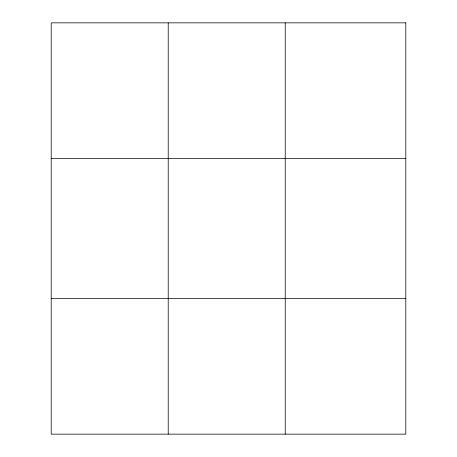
<?xml version="1.0" encoding="UTF-8"?>
<svg xmlns="http://www.w3.org/2000/svg" width="457" height="457" viewBox="0 0 457 457"><rect width="100%" height="100%" fill="white"/><g stroke="black" fill="none" stroke-linecap="round" stroke-linejoin="round"><path stroke-width="0.69" d="M168.216 22.85L168.216 434.15M285.237 22.85L285.237 434.15M51.195 158.579L405.805 158.579M51.195 298.421L405.805 298.421M405.805 22.85L51.195 22.85L51.195 434.15L405.805 434.15L405.805 22.85"/></g></svg>
